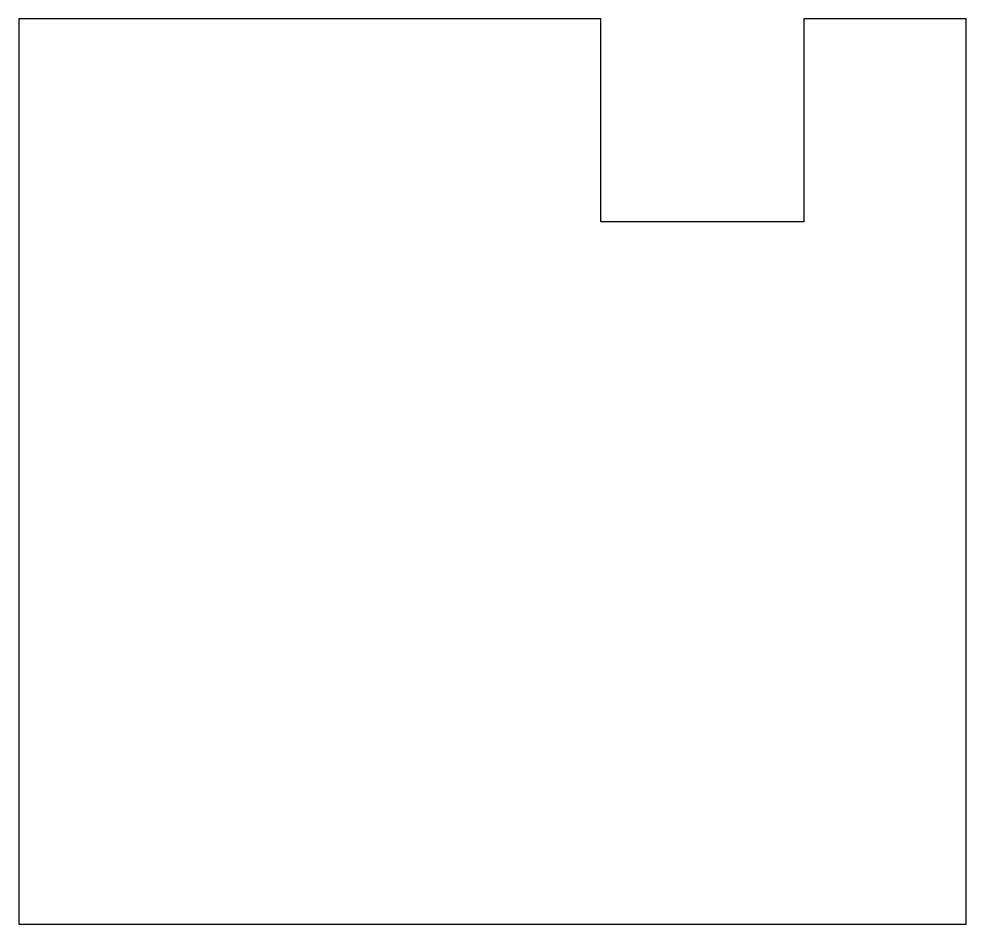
# Model space of a CAD drawing. Header units: millimetres. Extents: x 36.4 to 106.4, y -77.6 to -10.7.
import ezdxf

# ---------------------------------------------------------------- set-up
doc = ezdxf.new("R2010")
doc.units = ezdxf.units.MM
doc.layers.get('0').update_dxf_attribs({"linetype": 'CONTINUOUS'})

msp = doc.modelspace()

# ---------------------------------------------------------------- linework, layer by layer
msp.add_lwpolyline([(79.408, -10.749), (36.408, -10.749), (36.408, -77.649), (106.408, -77.649), (106.408, -10.749), (94.408, -10.749), (94.408, -25.749), (79.408, -25.749)], close=True)

doc.saveas('drawing.dxf')
